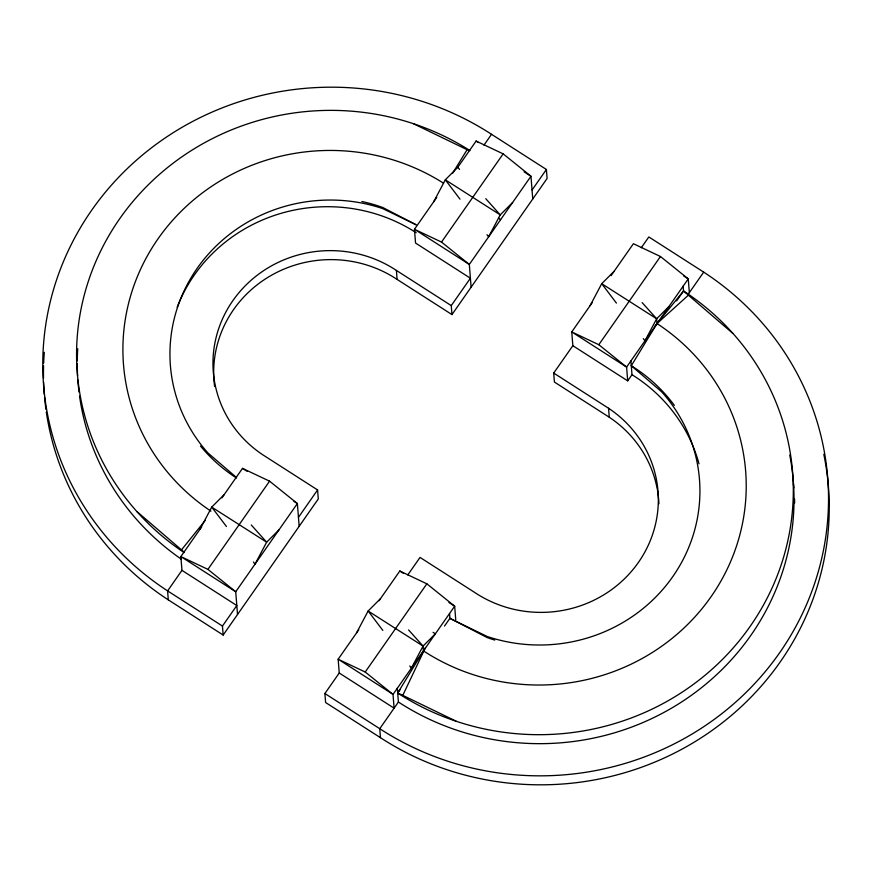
<?xml version="1.0" encoding="UTF-8"?>
<svg xmlns="http://www.w3.org/2000/svg" width="872" height="872" viewBox="0 0 872 872"><rect width="100%" height="100%" fill="white"/><g stroke="black" fill="none" stroke-linecap="round" stroke-linejoin="round"><path stroke-width="1.31" d="M456.1 721.166L402.788 695.366L425.514 647.493M200.168 528.966L211.722 507.112L224.159 494.642M433.755 201.672L445.309 179.806L457.746 167.337L476.101 141.068L503.155 153.864L530.961 176.242L532.759 199.001M356.517 632.952L368.137 611L380.508 598.628M590.104 305.647L601.724 283.694L614.095 271.323M433.09 632.331L435.368 633.802L423.062 646.087L411.377 668.126L409.753 665.968M668.955 306.497L656.649 318.781L644.975 340.821L643.34 338.663M408.576 629.922L423.062 646.087L423.443 650.872L397.697 693.033L402.788 695.366M674.339 405.371A159.358 152.96 -4.5 0 0 631.295 365.728L657.03 323.567L683.517 290.997L683.147 286.201M452.59 173.332L467.098 149.69L469.125 150.627M201.661 526.841L180.864 556.576L181.954 570.353L167.598 590.889L168.307 599.871L223.167 635.045L318.302 498.926L317.593 489.944L262.734 454.77A116.63 111.943 -4.5 0 1 234.023 299.009A116.63 111.943 -4.5 0 1 396.4 270.429L451.26 305.603L451.969 314.585L397.109 279.422A116.63 111.943 -4.5 0 0 269.917 276.151A116.63 111.943 -4.5 0 0 214.621 386.558M221.902 497.868L242.514 468.373L269.568 481.17L297.374 503.547L299.161 526.307M436.741 197.399L414.462 229.282L415.541 243.048L470.4 278.223L451.26 305.603M483.982 145.123L491.536 134.31L546.395 169.484L547.104 178.466L451.969 314.585M237.522 614.509L235.723 591.75L180.864 556.576L207.918 569.372L269.568 481.17M471.109 287.204L469.321 264.445L414.462 229.282L441.505 242.067L503.155 153.864M223.167 635.045L222.458 626.063L236.813 605.528L181.954 570.353M298.464 517.325L317.593 489.944M532.051 190.02L546.395 169.484M358.774 629.726L338.162 659.221L339.241 672.999L324.896 693.534L325.605 702.516L380.465 737.69A286.877 275.345 -4.5 0 0 700.303 738.366A286.877 275.345 -4.5 0 0 823.8 454.279M379.015 600.764L399.812 571.018L426.866 583.815L454.672 606.193L455.751 619.959M592.361 302.421L571.749 331.916L572.839 345.694L553.698 373.074L554.407 382.056L609.266 417.23A116.63 111.943 -4.5 0 1 657.259 489.192M611.109 275.607L633.399 243.713L660.453 256.51L688.259 278.887L689.338 292.665M407.78 574.931L420.032 557.415L474.891 592.578A116.63 111.943 -4.5 0 0 637.279 564.01A116.63 111.943 -4.5 0 0 608.558 408.249L553.698 373.074M641.28 247.757L648.833 236.955L703.693 272.129A286.877 275.345 -4.5 0 1 778.423 654.491A286.877 275.345 -4.5 0 1 379.756 728.709L324.896 693.534M339.241 672.999L394.1 708.173L393.021 694.395L338.162 659.221L365.215 672.018L426.866 583.815M572.839 345.694L627.698 380.868L626.608 367.09L571.749 331.916L598.802 344.713L660.453 256.51M400.008 689.73L397.697 693.033A252.771 242.612 -4.5 0 0 749.026 627.96A252.771 242.612 -4.5 0 0 683.517 290.997L676.607 300.884M444.502 626.063L449.93 618.303L449.56 613.507M397.327 688.237L398.406 702.014L379.756 728.709L380.465 737.69M627.698 380.868L631.993 374.709L630.914 360.932M687.877 294.747L703.693 272.129M181.496 549.872L205.302 520.333M654.48 326.738L657.03 323.567L688.389 295.183M512.605 202.511L500.234 214.883L488.614 236.835L486.979 234.688M279.018 529.816L266.647 542.188L255.027 564.14L253.392 561.993M413.775 123.879L467.098 149.69M449.865 618.39L487.317 636.527A159.358 152.96 -4.5 0 0 671.843 577.951A159.358 152.96 -4.5 0 0 661.837 391.986L631.295 365.728M449.93 618.303L487.067 637.519A159.358 152.96 -4.5 0 0 494.751 640.092M423.443 650.872A206.032 197.748 -4.5 0 0 709.906 598.334A206.032 197.748 -4.5 0 0 657.03 323.567L656.649 318.781L601.724 283.694L616.417 303.096M423.062 646.087L368.137 611L382.83 630.402M476.101 141.068L478.39 142.539M524.105 171.849L530.961 176.242L469.321 264.445L441.505 242.067M683.681 275.955L688.259 278.887L626.608 367.09L598.802 344.713M242.514 468.373L247.092 471.305M293.951 501.346L297.374 503.547L235.723 591.75L207.918 569.372M399.812 571.018L403.235 573.22M448.949 602.53L454.672 606.193L393.021 694.395L365.215 672.018M222.458 626.063L167.598 590.889A286.877 275.345 -4.5 0 1 92.879 208.528A286.877 275.345 -4.5 0 1 491.536 134.31M498.522 218.065L500.583 219.722M683.517 290.997L732.84 333.398M236.552 477.573L208.037 453.058A159.358 152.96 -4.5 0 1 198.031 267.094A159.358 152.96 -4.5 0 1 382.557 208.528L416.129 224.78L382.819 207.525A159.358 152.96 -4.5 0 0 361.891 201.497M137.035 511.646L184.417 552.379M642.163 302.628L656.649 318.781M457.746 167.337L459.555 169.364M485.769 198.696L500.234 214.883L445.309 179.806L460.013 199.176M251.278 524.988L266.647 542.188L211.722 507.112L226.426 526.481M608.558 408.249L609.266 417.23M396.4 270.429L397.109 279.422M794.534 498.86A252.771 242.612 -4.5 0 1 794.664 502.926M793.444 483.96A252.771 242.612 -4.5 0 1 793.836 488.004M789.738 454.988A252.771 242.612 -4.5 0 1 679.179 703.519A252.771 242.612 -4.5 0 1 398.406 702.014M631.993 374.709A159.358 152.96 -4.5 0 1 699.006 463.784M657.488 490.489A116.63 111.943 -4.5 0 1 658.927 503.744M210.97 511.156A206.032 197.748 -4.5 0 1 158.846 237.653A206.032 197.748 -4.5 0 1 443.477 183.164M177.158 307.238A159.358 152.96 -4.5 0 1 416.217 232.748M236.334 477.9A159.358 152.96 -4.5 0 1 200.462 445.995M184.112 552.576A252.771 242.612 -4.5 0 1 120.848 217.095A252.771 242.612 -4.5 0 1 469.921 150.562M181.485 559.29A252.771 242.612 -4.5 0 1 79.548 396.106M79.025 392.084A252.771 242.612 -4.5 0 1 77.848 379.93M77.597 375.865A252.771 242.612 -4.5 0 1 77.27 363.646M77.281 360.932A252.771 242.612 -4.5 0 1 77.739 348.811M168.307 599.871A286.877 275.345 -4.5 0 1 46.314 412.075M45.933 409.382A286.877 275.345 -4.5 0 1 44.548 397.185M44.309 394.46A286.877 275.345 -4.5 0 1 43.611 382.176M43.513 378.077A286.877 275.345 -4.5 0 1 43.578 365.804M43.665 363.09A286.877 275.345 -4.5 0 1 44.309 352.299"/></g></svg>
